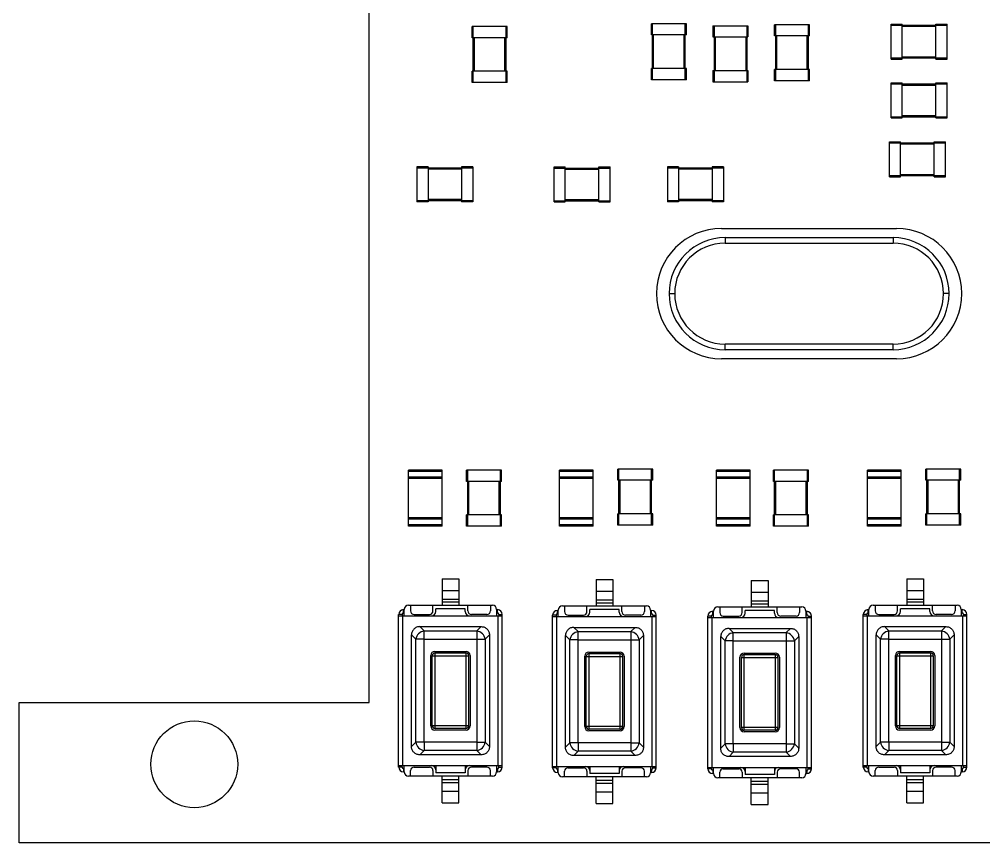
# Paper-space layout '_Front' of a CAD drawing. Header units: millimetres. Extents: x 113.8 to 173.8, y -128.2 to -58.2.
# Drawn here: x 113.76 to 148.21, y -128.2 to -98.81 of the extents above; entities that cross this region are included whole.
import ezdxf

# ---------------------------------------------------------------- set-up
doc = ezdxf.new("R2010")
doc.units = ezdxf.units.MM

psp = doc.layouts.new('_Front')

# ---------------------------------------------------------------- linework, layer by layer
at = {"color": 7, "linetype": 'Continuous', "lineweight": 25}
for p, q in [((126.263, -123.2), (126.263, -63.2)), ((131.188, -99.062), (129.938, -99.062)), ((129.938, -99.463), (129.938, -99.062)), ((129.977, -101.062), (129.977, -99.062)), ((131.148, -101.062), (131.148, -99.062)), ((131.188, -99.463), (131.188, -99.062)), ((136.338, -99.362), (136.338, -98.963)), ((137.588, -98.963), (136.338, -98.963)), ((136.377, -100.963), (136.377, -98.963)), ((137.548, -100.963), (137.548, -98.963)), ((137.588, -99.362), (137.588, -98.963)), ((138.537, -99.037), (138.537, -99.438)), ((138.537, -99.037), (139.787, -99.037)), ((138.577, -99.037), (138.577, -101.037)), ((139.748, -99.037), (139.748, -101.037)), ((139.787, -99.037), (139.787, -99.438)), ((140.738, -99.4), (140.738, -99)), ((141.988, -99), (140.738, -99)), ((140.778, -101), (140.778, -99)), ((141.947, -101), (141.947, -99)), ((141.988, -99.4), (141.988, -99)), ((144.9, -98.975), (145.3, -98.975)), ((144.9, -100.225), (144.9, -98.975)), ((144.9, -99.015), (146.9, -99.015)), ((145.3, -100.225), (145.3, -98.975)), ((145.3, -99.055), (146.5, -99.055)), ((146.5, -98.975), (146.9, -98.975)), ((146.5, -100.225), (146.5, -98.975)), ((146.9, -100.225), (146.9, -98.975)), ((131.188, -99.463), (129.938, -99.463)), ((130.018, -100.662), (130.018, -99.463)), ((131.107, -100.662), (131.107, -99.463)), ((137.588, -99.362), (136.338, -99.362)), ((136.417, -100.562), (136.417, -99.362)), ((137.507, -100.562), (137.507, -99.362)), ((138.537, -99.438), (139.787, -99.438)), ((138.618, -99.438), (138.618, -100.638)), ((139.708, -99.438), (139.708, -100.638)), ((141.988, -99.4), (140.738, -99.4)), ((140.817, -100.6), (140.817, -99.4)), ((141.907, -100.6), (141.907, -99.4)), ((144.9, -100.185), (146.9, -100.185)), ((144.9, -100.225), (145.3, -100.225)), ((145.3, -100.145), (146.5, -100.145)), ((146.5, -100.225), (146.9, -100.225)), ((136.338, -100.963), (136.338, -100.562)), ((137.588, -100.562), (136.338, -100.562)), ((137.588, -100.963), (137.588, -100.562)), ((129.938, -101.062), (129.938, -100.662)), ((131.188, -100.662), (129.938, -100.662)), ((131.188, -101.062), (131.188, -100.662)), ((138.537, -100.638), (139.787, -100.638)), ((138.537, -100.638), (138.537, -101.037)), ((139.787, -100.638), (139.787, -101.037)), ((141.988, -100.6), (140.738, -100.6)), ((140.738, -101), (140.738, -100.6)), ((141.988, -101), (141.988, -100.6)), ((131.188, -101.062), (129.938, -101.062)), ((137.588, -100.963), (136.338, -100.963)), ((138.537, -101.037), (139.787, -101.037)), ((141.988, -101), (140.738, -101)), ((144.9, -102.325), (144.9, -101.075)), ((144.9, -101.075), (145.3, -101.075)), ((144.9, -101.115), (146.9, -101.115)), ((145.3, -102.325), (145.3, -101.075)), ((145.3, -101.155), (146.5, -101.155)), ((146.5, -101.075), (146.9, -101.075)), ((146.5, -102.325), (146.5, -101.075)), ((146.9, -102.325), (146.9, -101.075)), ((144.9, -102.285), (146.9, -102.285)), ((145.3, -102.245), (146.5, -102.245)), ((144.9, -102.325), (145.3, -102.325)), ((146.5, -102.325), (146.9, -102.325)), ((144.838, -103.175), (145.238, -103.175)), ((144.838, -104.425), (144.838, -103.175)), ((144.838, -103.215), (146.838, -103.215)), ((145.238, -104.425), (145.238, -103.175)), ((145.238, -103.255), (146.438, -103.255)), ((146.438, -104.425), (146.438, -103.175)), ((146.438, -103.175), (146.838, -103.175)), ((146.838, -104.425), (146.838, -103.175)), ((127.963, -104.075), (127.963, -105.325)), ((128.363, -104.075), (127.963, -104.075)), ((129.963, -104.115), (127.963, -104.115)), ((128.363, -104.075), (128.363, -105.325)), ((129.562, -104.155), (128.363, -104.155)), ((129.562, -104.075), (129.562, -105.325)), ((129.963, -104.075), (129.562, -104.075)), ((129.963, -104.075), (129.963, -105.325)), ((132.863, -104.075), (133.262, -104.075)), ((132.863, -105.325), (132.863, -104.075)), ((132.863, -104.115), (134.863, -104.115)), ((133.262, -105.325), (133.262, -104.075)), ((133.262, -104.155), (134.463, -104.155)), ((134.463, -104.075), (134.863, -104.075)), ((134.463, -105.325), (134.463, -104.075)), ((134.863, -105.325), (134.863, -104.075)), ((136.912, -104.075), (136.912, -105.325)), ((137.312, -104.075), (136.912, -104.075)), ((138.912, -104.115), (136.912, -104.115)), ((137.312, -104.075), (137.312, -105.325)), ((138.512, -104.155), (137.312, -104.155)), ((138.512, -104.075), (138.512, -105.325)), ((138.912, -104.075), (138.512, -104.075)), ((138.912, -104.075), (138.912, -105.325)), ((145.238, -104.345), (146.438, -104.345)), ((144.838, -104.385), (146.838, -104.385)), ((144.838, -104.425), (145.238, -104.425)), ((146.438, -104.425), (146.838, -104.425)), ((129.963, -105.285), (127.963, -105.285)), ((128.363, -105.325), (127.963, -105.325)), ((129.562, -105.245), (128.363, -105.245)), ((129.963, -105.325), (129.562, -105.325)), ((132.863, -105.285), (134.863, -105.285)), ((132.863, -105.325), (133.262, -105.325)), ((133.262, -105.245), (134.463, -105.245)), ((134.463, -105.325), (134.863, -105.325)), ((138.912, -105.285), (136.912, -105.285)), ((137.312, -105.325), (136.912, -105.325)), ((138.512, -105.245), (137.312, -105.245)), ((138.912, -105.325), (138.512, -105.325)), ((138.847, -106.275), (145.097, -106.275)), ((138.972, -106.6), (144.972, -106.6)), ((138.972, -106.6), (138.972, -106.8)), ((144.972, -106.6), (144.972, -106.8)), ((138.972, -106.8), (144.972, -106.8)), ((136.972, -108.6), (137.173, -108.6)), ((146.972, -108.6), (146.773, -108.6)), ((138.972, -110.6), (138.972, -110.4)), ((144.972, -110.4), (138.972, -110.4)), ((144.972, -110.6), (144.972, -110.4)), ((144.972, -110.6), (138.972, -110.6)), ((145.097, -110.925), (138.847, -110.925)), ((128.863, -114.9), (127.662, -114.9)), ((127.662, -116.9), (127.662, -114.9)), ((128.863, -114.945), (127.662, -114.945)), ((128.863, -116.9), (128.863, -114.9)), ((129.738, -115.3), (129.738, -114.9)), ((130.988, -114.9), (129.738, -114.9)), ((129.778, -116.9), (129.778, -114.9)), ((130.947, -116.9), (130.947, -114.9)), ((130.988, -115.3), (130.988, -114.9)), ((133.062, -116.9), (133.062, -114.9)), ((134.262, -114.9), (133.062, -114.9)), ((134.262, -114.945), (133.062, -114.945)), ((134.262, -116.9), (134.262, -114.9)), ((136.387, -114.862), (135.137, -114.862)), ((135.137, -115.263), (135.137, -114.862)), ((135.178, -116.862), (135.178, -114.862)), ((136.347, -116.862), (136.347, -114.862)), ((136.387, -115.263), (136.387, -114.862)), ((139.863, -114.9), (138.662, -114.9)), ((138.662, -116.9), (138.662, -114.9)), ((139.863, -114.945), (138.662, -114.945)), ((139.863, -116.9), (139.863, -114.9)), ((141.95, -114.9), (140.7, -114.9)), ((140.7, -115.3), (140.7, -114.9)), ((140.74, -116.9), (140.74, -114.9)), ((141.91, -116.9), (141.91, -114.9)), ((141.95, -115.3), (141.95, -114.9)), ((145.262, -114.9), (144.062, -114.9)), ((144.062, -116.9), (144.062, -114.9)), ((145.262, -114.945), (144.062, -114.945)), ((145.262, -116.9), (145.262, -114.9)), ((146.137, -115.263), (146.137, -114.862)), ((147.387, -114.862), (146.137, -114.862)), ((146.178, -116.862), (146.178, -114.862)), ((147.347, -116.862), (147.347, -114.862)), ((147.387, -115.263), (147.387, -114.862)), ((128.863, -115.155), (127.662, -115.155)), ((128.863, -115.2), (127.662, -115.2)), ((130.988, -115.3), (129.738, -115.3)), ((129.817, -116.5), (129.817, -115.3)), ((130.907, -116.5), (130.907, -115.3)), ((134.262, -115.155), (133.062, -115.155)), ((134.262, -115.2), (133.062, -115.2)), ((136.387, -115.263), (135.137, -115.263)), ((135.218, -116.463), (135.218, -115.263)), ((136.308, -116.463), (136.308, -115.263)), ((139.863, -115.155), (138.662, -115.155)), ((139.863, -115.2), (138.662, -115.2)), ((141.95, -115.3), (140.7, -115.3)), ((140.78, -116.5), (140.78, -115.3)), ((141.87, -116.5), (141.87, -115.3)), ((145.262, -115.155), (144.062, -115.155)), ((145.262, -115.2), (144.062, -115.2)), ((147.387, -115.263), (146.137, -115.263)), ((146.218, -116.463), (146.218, -115.263)), ((147.308, -116.463), (147.308, -115.263)), ((128.863, -116.6), (127.662, -116.6)), ((128.863, -116.645), (127.662, -116.645)), ((130.988, -116.5), (129.738, -116.5)), ((129.738, -116.9), (129.738, -116.5)), ((130.988, -116.9), (130.988, -116.5)), ((134.262, -116.6), (133.062, -116.6)), ((134.262, -116.645), (133.062, -116.645)), ((135.137, -116.862), (135.137, -116.463)), ((136.387, -116.463), (135.137, -116.463)), ((136.387, -116.862), (136.387, -116.463)), ((139.863, -116.6), (138.662, -116.6)), ((139.863, -116.645), (138.662, -116.645)), ((140.7, -116.9), (140.7, -116.5)), ((141.95, -116.5), (140.7, -116.5)), ((141.95, -116.9), (141.95, -116.5)), ((145.262, -116.6), (144.062, -116.6)), ((145.262, -116.645), (144.062, -116.645)), ((147.387, -116.463), (146.137, -116.463)), ((146.137, -116.862), (146.137, -116.463)), ((147.387, -116.862), (147.387, -116.463)), ((128.863, -116.855), (127.662, -116.855)), ((128.863, -116.9), (127.662, -116.9)), ((130.988, -116.9), (129.738, -116.9)), ((134.262, -116.855), (133.062, -116.855)), ((134.262, -116.9), (133.062, -116.9)), ((136.387, -116.862), (135.137, -116.862)), ((139.863, -116.855), (138.662, -116.855)), ((139.863, -116.9), (138.662, -116.9)), ((141.95, -116.9), (140.7, -116.9)), ((145.262, -116.855), (144.062, -116.855)), ((145.262, -116.9), (144.062, -116.9)), ((147.387, -116.862), (146.137, -116.862)), ((128.863, -118.775), (128.863, -119.725)), ((128.863, -118.775), (129.463, -118.775)), ((129.463, -118.775), (129.463, -119.725)), ((134.363, -118.8), (134.363, -119.75)), ((134.363, -118.8), (134.963, -118.8)), ((134.963, -118.8), (134.963, -119.75)), ((139.907, -118.835), (139.907, -119.785)), ((139.907, -118.835), (140.507, -118.835)), ((140.507, -118.835), (140.507, -119.785)), ((145.458, -118.775), (145.458, -119.725)), ((145.458, -118.775), (146.058, -118.775)), ((146.058, -118.775), (146.058, -119.725)), ((128.863, -119.195), (129.463, -119.195)), ((128.863, -119.501), (129.463, -119.501)), ((134.363, -119.22), (134.963, -119.22)), ((139.907, -119.255), (140.507, -119.255)), ((145.458, -119.195), (146.058, -119.195)), ((145.458, -119.501), (146.058, -119.501)), ((127.662, -119.725), (130.662, -119.725)), ((127.737, -119.725), (127.737, -119.925)), ((128.537, -119.925), (128.537, -119.725)), ((128.637, -119.95), (128.637, -119.85)), ((129.688, -119.85), (128.637, -119.85)), ((128.863, -119.607), (129.463, -119.607)), ((129.688, -119.95), (129.688, -119.85)), ((129.787, -119.925), (129.787, -119.725)), ((130.588, -119.725), (130.588, -119.925)), ((133.162, -119.75), (136.162, -119.75)), ((133.238, -119.75), (133.238, -119.95)), ((134.037, -119.95), (134.037, -119.75)), ((134.363, -119.526), (134.963, -119.526)), ((134.363, -119.632), (134.963, -119.632)), ((135.287, -119.95), (135.287, -119.75)), ((136.088, -119.75), (136.088, -119.95)), ((138.708, -119.785), (141.708, -119.785)), ((138.782, -119.785), (138.782, -119.985)), ((139.583, -119.985), (139.583, -119.785)), ((139.907, -119.561), (140.507, -119.561)), ((139.907, -119.667), (140.507, -119.667)), ((140.833, -119.985), (140.833, -119.785)), ((141.632, -119.785), (141.632, -119.985)), ((144.257, -119.725), (147.257, -119.725)), ((144.333, -119.725), (144.333, -119.925)), ((145.132, -119.925), (145.132, -119.725)), ((145.232, -119.95), (145.232, -119.85)), ((146.282, -119.85), (145.232, -119.85)), ((145.458, -119.607), (146.058, -119.607)), ((146.282, -119.95), (146.282, -119.85)), ((146.382, -119.925), (146.382, -119.725)), ((147.183, -119.725), (147.183, -119.925)), ((127.312, -125.5), (127.312, -120.05)), ((127.433, -120.05), (127.312, -120.05)), ((127.312, -120.1), (131.012, -120.1)), ((127.433, -120.05), (127.433, -120.1)), ((127.463, -125.45), (127.463, -120.1)), ((127.483, -120), (127.483, -119.88)), ((127.513, -119.88), (127.483, -119.88)), ((127.513, -120), (127.483, -120)), ((127.513, -120.1), (127.513, -119.875)), ((127.862, -120.05), (128.412, -120.05)), ((130.463, -120.05), (129.912, -120.05)), ((130.812, -119.875), (130.812, -120.1)), ((130.812, -119.88), (130.843, -119.88)), ((130.812, -120), (130.843, -120)), ((130.843, -120), (130.843, -119.88)), ((130.863, -125.45), (130.863, -120.1)), ((130.893, -120.05), (130.893, -120.1)), ((130.893, -120.05), (131.012, -120.05)), ((131.012, -125.5), (131.012, -120.05)), ((132.812, -125.525), (132.812, -120.075)), ((132.933, -120.075), (132.812, -120.075)), ((132.812, -120.125), (136.512, -120.125)), ((132.933, -120.075), (132.933, -120.125)), ((132.963, -125.475), (132.963, -120.125)), ((132.982, -120.025), (132.982, -119.905)), ((133.012, -119.905), (132.982, -119.905)), ((133.012, -120.025), (132.982, -120.025)), ((133.012, -120.125), (133.012, -119.9)), ((133.363, -120.075), (133.912, -120.075)), ((134.137, -119.975), (134.137, -119.875)), ((135.188, -119.875), (134.137, -119.875)), ((135.188, -119.975), (135.188, -119.875)), ((135.963, -120.075), (135.412, -120.075)), ((136.312, -119.9), (136.312, -120.125)), ((136.312, -119.905), (136.343, -119.905)), ((136.312, -120.025), (136.343, -120.025)), ((136.343, -120.025), (136.343, -119.905)), ((136.363, -125.475), (136.363, -120.125)), ((136.393, -120.075), (136.393, -120.125)), ((136.393, -120.075), (136.512, -120.075)), ((136.512, -125.525), (136.512, -120.075)), ((138.357, -125.56), (138.357, -120.11)), ((138.477, -120.11), (138.357, -120.11)), ((138.357, -120.16), (142.058, -120.16)), ((138.477, -120.11), (138.477, -120.16)), ((138.507, -125.51), (138.507, -120.16)), ((138.528, -120.06), (138.528, -119.94)), ((138.558, -119.94), (138.528, -119.94)), ((138.558, -120.06), (138.528, -120.06)), ((138.558, -120.16), (138.558, -119.935)), ((138.907, -120.11), (139.458, -120.11)), ((139.683, -120.01), (139.683, -119.91)), ((140.732, -119.91), (139.683, -119.91)), ((140.732, -120.01), (140.732, -119.91)), ((141.507, -120.11), (140.958, -120.11)), ((141.857, -119.935), (141.857, -120.16)), ((141.857, -119.94), (141.887, -119.94)), ((141.857, -120.06), (141.887, -120.06)), ((141.887, -120.06), (141.887, -119.94)), ((141.907, -125.51), (141.907, -120.16)), ((141.938, -120.11), (142.058, -120.11)), ((141.938, -120.11), (141.938, -120.16)), ((142.058, -125.56), (142.058, -120.11)), ((143.907, -125.5), (143.907, -120.05)), ((144.028, -120.05), (143.907, -120.05)), ((143.907, -120.1), (147.607, -120.1)), ((144.028, -120.05), (144.028, -120.1)), ((144.058, -125.45), (144.058, -120.1)), ((144.077, -120), (144.077, -119.88)), ((144.107, -119.88), (144.077, -119.88)), ((144.107, -120), (144.077, -120)), ((144.107, -120.1), (144.107, -119.875)), ((144.458, -120.05), (145.007, -120.05)), ((147.058, -120.05), (146.507, -120.05)), ((147.407, -119.875), (147.407, -120.1)), ((147.407, -119.88), (147.438, -119.88)), ((147.407, -120), (147.438, -120)), ((147.438, -120), (147.438, -119.88)), ((147.458, -125.45), (147.458, -120.1)), ((147.488, -120.05), (147.488, -120.1)), ((147.488, -120.05), (147.607, -120.05)), ((147.607, -125.5), (147.607, -120.05)), ((128.067, -120.488), (128.22, -120.641)), ((128.067, -120.488), (130.258, -120.488)), ((130.258, -120.488), (130.105, -120.641)), ((133.567, -120.513), (133.72, -120.666)), ((133.567, -120.513), (135.758, -120.513)), ((135.758, -120.513), (135.605, -120.666)), ((139.112, -120.548), (139.265, -120.701)), ((139.112, -120.548), (141.303, -120.548)), ((141.303, -120.548), (141.15, -120.701)), ((144.662, -120.488), (144.815, -120.641)), ((144.662, -120.488), (146.853, -120.488)), ((146.853, -120.488), (146.7, -120.641)), ((127.77, -120.784), (127.923, -120.938)), ((127.77, -124.766), (127.77, -120.784)), ((128.22, -120.641), (130.105, -120.641)), ((128.22, -120.938), (128.22, -120.641)), ((130.105, -120.641), (130.105, -124.909)), ((130.555, -120.784), (130.402, -120.938)), ((130.555, -120.784), (130.555, -124.766)), ((133.27, -120.809), (133.423, -120.963)), ((133.27, -124.791), (133.27, -120.809)), ((133.72, -120.963), (133.72, -120.666)), ((133.72, -120.666), (135.605, -120.666)), ((135.605, -120.666), (135.605, -124.934)), ((136.055, -120.809), (135.902, -120.963)), ((136.055, -120.809), (136.055, -124.791)), ((138.815, -120.844), (138.968, -120.998)), ((138.815, -124.826), (138.815, -120.844)), ((139.265, -120.701), (141.15, -120.701)), ((139.265, -120.998), (139.265, -120.701)), ((141.15, -120.701), (141.15, -124.969)), ((141.6, -120.844), (141.447, -120.998)), ((141.6, -120.844), (141.6, -124.826)), ((144.365, -120.784), (144.518, -120.938)), ((144.365, -124.766), (144.365, -120.784)), ((144.815, -120.641), (146.7, -120.641)), ((144.815, -120.938), (144.815, -120.641)), ((146.7, -120.641), (146.7, -124.909)), ((147.15, -120.784), (146.997, -120.938)), ((147.15, -120.784), (147.15, -124.766)), ((128.22, -120.938), (127.923, -120.938)), ((127.923, -124.612), (127.923, -120.938)), ((130.105, -120.938), (130.402, -120.938)), ((130.402, -120.938), (130.402, -124.612)), ((133.72, -120.963), (133.423, -120.963)), ((133.423, -124.637), (133.423, -120.963)), ((135.605, -120.963), (135.902, -120.963)), ((135.902, -120.963), (135.902, -124.637)), ((139.265, -120.998), (138.968, -120.998)), ((138.968, -124.672), (138.968, -120.998)), ((141.15, -120.998), (141.447, -120.998)), ((141.447, -120.998), (141.447, -124.672)), ((144.815, -120.938), (144.518, -120.938)), ((144.518, -124.612), (144.518, -120.938)), ((146.7, -120.938), (146.997, -120.938)), ((146.997, -120.938), (146.997, -124.612)), ((128.458, -124.03), (128.458, -121.52)), ((128.512, -124.025), (128.512, -121.525)), ((128.512, -121.525), (129.812, -121.525)), ((128.607, -121.37), (129.718, -121.37)), ((128.613, -124.125), (128.613, -121.425)), ((128.613, -121.425), (129.713, -121.425)), ((129.713, -121.425), (129.713, -124.125)), ((129.812, -121.525), (129.812, -124.025)), ((129.868, -121.52), (129.868, -124.03)), ((133.958, -124.055), (133.958, -121.545)), ((134.012, -121.55), (135.312, -121.55)), ((134.012, -124.05), (134.012, -121.55)), ((134.107, -121.395), (135.218, -121.395)), ((134.113, -124.15), (134.113, -121.45)), ((134.113, -121.45), (135.213, -121.45)), ((135.213, -121.45), (135.213, -124.15)), ((135.312, -121.55), (135.312, -124.05)), ((135.368, -121.545), (135.368, -124.055)), ((139.502, -124.09), (139.502, -121.58)), ((139.558, -124.085), (139.558, -121.585)), ((139.558, -121.585), (140.857, -121.585)), ((139.653, -121.43), (140.762, -121.43)), ((139.657, -124.185), (139.657, -121.485)), ((139.657, -121.485), (140.757, -121.485)), ((140.757, -121.485), (140.757, -124.185)), ((140.857, -121.585), (140.857, -124.085)), ((140.912, -121.58), (140.912, -124.09)), ((145.053, -124.03), (145.053, -121.52)), ((145.107, -124.025), (145.107, -121.525)), ((145.107, -121.525), (146.407, -121.525)), ((145.202, -121.37), (146.312, -121.37)), ((145.208, -124.125), (145.208, -121.425)), ((145.208, -121.425), (146.308, -121.425)), ((146.308, -121.425), (146.308, -124.125)), ((146.407, -121.525), (146.407, -124.025)), ((146.463, -121.52), (146.463, -124.03)), ((113.763, -123.2), (126.263, -123.2)), ((113.763, -128.2), (113.763, -123.2)), ((129.812, -124.025), (128.512, -124.025)), ((129.718, -124.18), (128.607, -124.18)), ((129.713, -124.125), (128.613, -124.125)), ((135.312, -124.05), (134.012, -124.05)), ((135.218, -124.205), (134.107, -124.205)), ((135.213, -124.15), (134.113, -124.15)), ((140.857, -124.085), (139.558, -124.085)), ((140.762, -124.24), (139.653, -124.24)), ((140.757, -124.185), (139.657, -124.185)), ((146.407, -124.025), (145.107, -124.025)), ((146.312, -124.18), (145.202, -124.18)), ((146.308, -124.125), (145.208, -124.125)), ((127.77, -124.766), (127.923, -124.612)), ((128.22, -124.612), (127.923, -124.612)), ((130.105, -124.612), (130.402, -124.612)), ((130.555, -124.766), (130.402, -124.612)), ((133.27, -124.791), (133.423, -124.637)), ((133.72, -124.637), (133.423, -124.637)), ((135.605, -124.637), (135.902, -124.637)), ((136.055, -124.791), (135.902, -124.637)), ((138.815, -124.826), (138.968, -124.672)), ((139.265, -124.672), (138.968, -124.672)), ((141.15, -124.672), (141.447, -124.672)), ((141.6, -124.826), (141.447, -124.672)), ((144.365, -124.766), (144.518, -124.612)), ((144.815, -124.612), (144.518, -124.612)), ((146.7, -124.612), (146.997, -124.612)), ((147.15, -124.766), (146.997, -124.612)), ((128.067, -125.062), (128.22, -124.909)), ((130.105, -124.909), (128.22, -124.909)), ((130.258, -125.062), (130.105, -124.909)), ((133.567, -125.088), (133.72, -124.934)), ((135.605, -124.934), (133.72, -124.934)), ((135.758, -125.088), (135.605, -124.934)), ((139.112, -125.123), (139.265, -124.969)), ((141.15, -124.969), (139.265, -124.969)), ((141.303, -125.123), (141.15, -124.969)), ((144.662, -125.062), (144.815, -124.909)), ((146.7, -124.909), (144.815, -124.909)), ((146.853, -125.062), (146.7, -124.909)), ((130.258, -125.062), (128.067, -125.062)), ((135.758, -125.088), (133.567, -125.088)), ((141.303, -125.123), (139.112, -125.123)), ((146.853, -125.062), (144.662, -125.062)), ((127.312, -125.45), (131.012, -125.45)), ((127.433, -125.5), (127.312, -125.5)), ((127.433, -125.5), (127.433, -125.45)), ((127.483, -125.55), (127.483, -125.67)), ((127.513, -125.55), (127.483, -125.55)), ((127.513, -125.67), (127.483, -125.67)), ((127.513, -125.675), (127.513, -125.45)), ((127.737, -125.825), (127.737, -125.625)), ((127.862, -125.5), (128.412, -125.5)), ((128.537, -125.625), (128.537, -125.825)), ((128.637, -125.45), (128.637, -125.7)), ((129.688, -125.7), (128.637, -125.7)), ((129.688, -125.45), (129.688, -125.7)), ((129.787, -125.625), (129.787, -125.825)), ((130.463, -125.5), (129.912, -125.5)), ((130.588, -125.825), (130.588, -125.625)), ((130.812, -125.45), (130.812, -125.675)), ((130.812, -125.55), (130.843, -125.55)), ((130.812, -125.67), (130.843, -125.67)), ((130.843, -125.55), (130.843, -125.67)), ((130.893, -125.5), (130.893, -125.45)), ((130.893, -125.5), (131.012, -125.5)), ((132.812, -125.475), (136.512, -125.475)), ((132.933, -125.525), (132.812, -125.525)), ((132.933, -125.525), (132.933, -125.475)), ((132.982, -125.575), (132.982, -125.695)), ((133.012, -125.575), (132.982, -125.575)), ((133.012, -125.695), (132.982, -125.695)), ((133.012, -125.7), (133.012, -125.475)), ((133.238, -125.85), (133.238, -125.65)), ((133.363, -125.525), (133.912, -125.525)), ((134.037, -125.65), (134.037, -125.85)), ((134.137, -125.475), (134.137, -125.725)), ((135.188, -125.475), (135.188, -125.725)), ((135.287, -125.65), (135.287, -125.85)), ((135.963, -125.525), (135.412, -125.525)), ((136.088, -125.85), (136.088, -125.65)), ((136.312, -125.475), (136.312, -125.7)), ((136.312, -125.575), (136.343, -125.575)), ((136.312, -125.695), (136.343, -125.695)), ((136.343, -125.575), (136.343, -125.695)), ((136.393, -125.525), (136.393, -125.475)), ((136.393, -125.525), (136.512, -125.525)), ((138.357, -125.51), (142.058, -125.51)), ((138.477, -125.56), (138.357, -125.56)), ((138.477, -125.56), (138.477, -125.51)), ((138.528, -125.61), (138.528, -125.73)), ((138.558, -125.61), (138.528, -125.61)), ((138.558, -125.735), (138.558, -125.51)), ((138.782, -125.885), (138.782, -125.685)), ((138.907, -125.56), (139.458, -125.56)), ((139.583, -125.685), (139.583, -125.885)), ((139.683, -125.51), (139.683, -125.76)), ((140.732, -125.51), (140.732, -125.76)), ((140.833, -125.685), (140.833, -125.885)), ((141.507, -125.56), (140.958, -125.56)), ((141.632, -125.885), (141.632, -125.685)), ((141.857, -125.51), (141.857, -125.735)), ((141.857, -125.61), (141.887, -125.61)), ((141.887, -125.61), (141.887, -125.73)), ((141.938, -125.56), (141.938, -125.51)), ((141.938, -125.56), (142.058, -125.56)), ((143.907, -125.45), (147.607, -125.45)), ((144.028, -125.5), (143.907, -125.5)), ((144.028, -125.5), (144.028, -125.45)), ((144.107, -125.55), (144.077, -125.55)), ((144.077, -125.55), (144.077, -125.67)), ((144.107, -125.67), (144.077, -125.67)), ((144.107, -125.675), (144.107, -125.45)), ((144.333, -125.825), (144.333, -125.625)), ((144.458, -125.5), (145.007, -125.5)), ((145.132, -125.625), (145.132, -125.825)), ((145.232, -125.45), (145.232, -125.7)), ((146.282, -125.7), (145.232, -125.7)), ((146.282, -125.45), (146.282, -125.7)), ((146.382, -125.625), (146.382, -125.825)), ((147.058, -125.5), (146.507, -125.5)), ((147.183, -125.825), (147.183, -125.625)), ((147.407, -125.45), (147.407, -125.675)), ((147.407, -125.55), (147.438, -125.55)), ((147.407, -125.67), (147.438, -125.67)), ((147.438, -125.55), (147.438, -125.67)), ((147.488, -125.5), (147.488, -125.45)), ((147.488, -125.5), (147.607, -125.5)), ((130.662, -125.825), (127.662, -125.825)), ((128.863, -126.775), (128.863, -125.825)), ((128.863, -125.943), (129.463, -125.943)), ((128.863, -126.049), (129.463, -126.049)), ((129.463, -126.775), (129.463, -125.825)), ((136.162, -125.85), (133.162, -125.85)), ((135.188, -125.725), (134.137, -125.725)), ((134.363, -126.8), (134.363, -125.85)), ((134.363, -125.968), (134.963, -125.968)), ((134.963, -126.8), (134.963, -125.85)), ((138.558, -125.73), (138.528, -125.73)), ((141.708, -125.885), (138.708, -125.885)), ((140.732, -125.76), (139.683, -125.76)), ((139.907, -126.835), (139.907, -125.885)), ((139.907, -126.003), (140.507, -126.003)), ((140.507, -126.835), (140.507, -125.885)), ((141.857, -125.73), (141.887, -125.73)), ((147.257, -125.825), (144.257, -125.825)), ((145.458, -126.775), (145.458, -125.825)), ((145.458, -125.943), (146.058, -125.943)), ((145.458, -126.049), (146.058, -126.049)), ((146.058, -126.775), (146.058, -125.825)), ((128.863, -126.355), (129.463, -126.355)), ((134.363, -126.074), (134.963, -126.074)), ((134.363, -126.38), (134.963, -126.38)), ((139.907, -126.109), (140.507, -126.109)), ((145.458, -126.355), (146.058, -126.355)), ((139.907, -126.415), (140.507, -126.415)), ((128.863, -126.775), (129.463, -126.775)), ((134.363, -126.8), (134.963, -126.8)), ((139.907, -126.835), (140.507, -126.835)), ((145.458, -126.775), (146.058, -126.775)), ((173.762, -128.2), (113.763, -128.2))]:
    psp.add_line(p, q, dxfattribs=at)
at = {"color": 7, "linetype": 'Continuous', "lineweight": 25, "flags": 128}
for points in [[(128.22, -120.938), (129.276, -120.938), (130.105, -120.938)], [(128.22, -124.612), (128.22, -122.555), (128.22, -120.938)], [(133.72, -120.963), (134.776, -120.963), (135.605, -120.963)], [(133.72, -124.637), (133.72, -122.58), (133.72, -120.963)], [(139.265, -120.998), (140.321, -120.998), (141.15, -120.998)], [(139.265, -124.672), (139.265, -122.615), (139.265, -120.998)], [(144.815, -120.938), (145.871, -120.938), (146.7, -120.938)], [(144.815, -124.612), (144.815, -122.555), (144.815, -120.938)], [(128.22, -124.612), (128.22, -124.66), (128.22, -124.706), (128.22, -124.75), (128.22, -124.791), (128.22, -124.829), (128.22, -124.861), (128.22, -124.888), (128.22, -124.909)], [(130.105, -124.612), (129.049, -124.612), (128.22, -124.612)], [(133.72, -124.637), (133.72, -124.685), (133.72, -124.731), (133.72, -124.775), (133.72, -124.816), (133.72, -124.854), (133.72, -124.886), (133.72, -124.913), (133.72, -124.934)], [(135.605, -124.637), (134.549, -124.637), (133.72, -124.637)], [(139.265, -124.672), (139.265, -124.72), (139.265, -124.766), (139.265, -124.81), (139.265, -124.851), (139.265, -124.889), (139.265, -124.921), (139.265, -124.948), (139.265, -124.969)], [(141.15, -124.672), (140.094, -124.672), (139.265, -124.672)], [(144.815, -124.612), (144.815, -124.66), (144.815, -124.706), (144.815, -124.75), (144.815, -124.791), (144.815, -124.829), (144.815, -124.861), (144.815, -124.888), (144.815, -124.909)], [(146.7, -124.612), (145.644, -124.612), (144.815, -124.612)]]:
    psp.add_lwpolyline(points, dxfattribs=at)
at = {"color": 7, "linetype": 'Continuous', "lineweight": 25}
psp.add_circle((120.013, -125.4), 1.55, dxfattribs=at)
for centre, radius, start, end in [((138.847, -108.6), 2.325, 90, 270), ((145.097, -108.6), 2.325, 270, 90), ((138.972, -108.6), 2, 90, 270), ((144.972, -108.6), 2, 270, 90), ((138.972, -108.6), 1.8, 90, 270), ((144.972, -108.6), 1.8, 270, 90), ((127.662, -119.875), 0.15, 90, 180), ((130.662, -119.875), 0.15, 0, 90), ((133.162, -119.9), 0.15, 90, 180), ((136.162, -119.9), 0.15, 0, 90), ((138.708, -119.935), 0.15, 90, 180), ((141.708, -119.935), 0.15, 0, 90), ((144.257, -119.875), 0.15, 90, 180), ((147.257, -119.875), 0.15, 0, 90), ((127.483, -120.05), 0.17, 90, 180), ((127.483, -120.05), 0.05, 90, 180), ((127.862, -119.925), 0.125, 180, 270), ((128.412, -119.925), 0.125, 270, 0), ((128.488, -119.95), 0.15, 270, 360), ((129.838, -119.95), 0.15, 180, 270), ((129.912, -119.925), 0.125, 180, 270), ((130.463, -119.925), 0.125, 270, 0), ((130.843, -120.05), 0.17, 0, 90), ((130.843, -120.05), 0.05, 0, 90), ((132.982, -120.075), 0.17, 90, 180), ((132.982, -120.075), 0.05, 90, 180), ((133.363, -119.95), 0.125, 180, 270), ((133.912, -119.95), 0.125, 270, 360), ((133.988, -119.975), 0.15, 270, 360), ((135.338, -119.975), 0.15, 180, 270), ((135.412, -119.95), 0.125, 180, 270), ((135.963, -119.95), 0.125, 270, 360), ((136.343, -120.075), 0.17, 0, 90), ((136.343, -120.075), 0.05, 0, 90), ((138.528, -120.11), 0.17, 90, 180), ((138.528, -120.11), 0.05, 90, 180), ((138.907, -119.985), 0.125, 180, 270), ((139.458, -119.985), 0.125, 270, 360), ((139.532, -120.01), 0.15, 270, 0), ((140.882, -120.01), 0.15, 180, 270), ((140.958, -119.985), 0.125, 180, 270), ((141.507, -119.985), 0.125, 270, 360), ((141.887, -120.11), 0.17, 0, 90), ((141.887, -120.11), 0.05, 0, 90), ((144.077, -120.05), 0.17, 90, 180), ((144.077, -120.05), 0.05, 90, 180), ((144.458, -119.925), 0.125, 180, 270), ((145.007, -119.925), 0.125, 270, 0), ((145.083, -119.95), 0.15, 270, 360), ((146.433, -119.95), 0.15, 180, 270), ((146.507, -119.925), 0.125, 180, 270), ((147.058, -119.925), 0.125, 270, 360), ((147.438, -120.05), 0.17, 0, 90), ((147.438, -120.05), 0.05, 0, 90), ((128.275, -120.993), 0.356, 98.8794, 171.1206), ((130.05, -120.993), 0.356, 8.8794, 81.1206), ((133.775, -121.018), 0.356, 98.8794, 171.1206), ((135.55, -121.018), 0.356, 8.8794, 81.1206), ((139.32, -121.053), 0.356, 98.8794, 171.1206), ((141.095, -121.053), 0.356, 8.8794, 81.1206), ((144.87, -120.993), 0.356, 98.8794, 171.1206), ((146.645, -120.993), 0.356, 8.8794, 81.1206), ((128.607, -121.52), 0.15, 90, 180), ((128.613, -121.525), 0.1, 90, 180), ((129.713, -121.525), 0.1, 0, 90), ((129.718, -121.52), 0.15, 0, 90), ((134.107, -121.545), 0.15, 90, 180), ((134.113, -121.55), 0.1, 90, 180), ((135.213, -121.55), 0.1, 0, 90), ((135.218, -121.545), 0.15, 0, 90), ((139.653, -121.58), 0.15, 90, 180), ((139.657, -121.585), 0.1, 90, 180), ((140.757, -121.585), 0.1, 0, 90), ((140.762, -121.58), 0.15, 360, 90), ((145.202, -121.52), 0.15, 90, 180), ((145.208, -121.525), 0.1, 90, 180), ((146.308, -121.525), 0.1, 0, 90), ((146.312, -121.52), 0.15, 0, 90), ((128.607, -124.03), 0.15, 180, 270), ((128.613, -124.025), 0.1, 180, 270), ((129.713, -124.025), 0.1, 270, 0), ((129.718, -124.03), 0.15, 270, 360), ((134.107, -124.055), 0.15, 180, 270), ((134.113, -124.05), 0.1, 180, 270), ((135.213, -124.05), 0.1, 270, 0), ((135.218, -124.055), 0.15, 270, 360), ((139.653, -124.09), 0.15, 180, 270), ((139.657, -124.085), 0.1, 180, 270), ((140.757, -124.085), 0.1, 270, 0), ((140.762, -124.09), 0.15, 270, 360), ((145.202, -124.03), 0.15, 180, 270), ((145.208, -124.025), 0.1, 180, 270), ((146.308, -124.025), 0.1, 270, 0), ((146.312, -124.03), 0.15, 270, 360), ((128.275, -124.557), 0.356, 188.8794, 261.1206), ((130.05, -124.557), 0.356, 278.8794, 351.1206), ((133.775, -124.582), 0.356, 188.8794, 261.1206), ((135.55, -124.582), 0.356, 278.8794, 351.1206), ((139.32, -124.617), 0.356, 188.8794, 261.1206), ((141.095, -124.617), 0.356, 278.8794, 351.1206), ((144.87, -124.557), 0.356, 188.8794, 261.1206), ((146.645, -124.557), 0.356, 278.8794, 351.1206), ((127.483, -125.5), 0.17, 180, 270), ((127.483, -125.5), 0.05, 180, 270), ((127.662, -125.675), 0.15, 180, 270), ((127.862, -125.625), 0.125, 90, 180), ((128.412, -125.625), 0.125, 0, 90), ((128.488, -125.6), 0.15, 0, 90), ((129.838, -125.6), 0.15, 90, 180), ((129.912, -125.625), 0.125, 90, 180), ((130.463, -125.625), 0.125, 0, 90), ((130.662, -125.675), 0.15, 270, 0), ((130.843, -125.5), 0.05, 270, 360), ((130.843, -125.5), 0.17, 270, 360), ((132.982, -125.525), 0.17, 180, 270), ((132.982, -125.525), 0.05, 180, 270), ((133.162, -125.7), 0.15, 180, 270), ((133.363, -125.65), 0.125, 90, 180), ((133.912, -125.65), 0.125, 0, 90), ((133.988, -125.625), 0.15, 0, 90), ((135.338, -125.625), 0.15, 90, 180), ((135.412, -125.65), 0.125, 90, 180), ((135.963, -125.65), 0.125, 360, 90), ((136.162, -125.7), 0.15, 270, 360), ((136.343, -125.525), 0.17, 270, 360), ((136.343, -125.525), 0.05, 270, 360), ((138.528, -125.56), 0.17, 180, 270), ((138.528, -125.56), 0.05, 180, 270), ((138.907, -125.685), 0.125, 90, 180), ((139.458, -125.685), 0.125, 0, 90), ((139.532, -125.66), 0.15, 0, 90), ((140.882, -125.66), 0.15, 90, 180), ((140.958, -125.685), 0.125, 90, 180), ((141.507, -125.685), 0.125, 0, 90), ((141.887, -125.56), 0.05, 270, 360), ((141.887, -125.56), 0.17, 270, 360), ((144.077, -125.5), 0.17, 180, 270), ((144.077, -125.5), 0.05, 180, 270), ((144.257, -125.675), 0.15, 180, 270), ((144.458, -125.625), 0.125, 90, 180), ((145.007, -125.625), 0.125, 0, 90), ((145.083, -125.6), 0.15, 0, 90), ((146.433, -125.6), 0.15, 90, 180), ((146.507, -125.625), 0.125, 90, 180), ((147.058, -125.625), 0.125, 0, 90), ((147.257, -125.675), 0.15, 270, 360), ((147.438, -125.5), 0.05, 270, 360), ((147.438, -125.5), 0.17, 270, 360), ((138.708, -125.735), 0.15, 180, 270), ((141.708, -125.735), 0.15, 270, 0)]:
    psp.add_arc(centre, radius, start, end, dxfattribs=at)
for points, knots in [([(128.067, -120.488), (128.048, -120.489), (128.01, -120.491), (127.954, -120.507), (127.901, -120.535), (127.855, -120.573), (127.817, -120.619), (127.79, -120.671), (127.773, -120.727), (127.771, -120.765), (127.77, -120.784)], [0, 0, 0, 0, 0.121434, 0.245665, 0.372189, 0.5, 0.627811, 0.754335, 0.878566, 1, 1, 1, 1]), ([(130.258, -120.488), (130.279, -120.488), (130.32, -120.49), (130.378, -120.508), (130.431, -120.536), (130.489, -120.586), (130.545, -120.669), (130.552, -120.745), (130.555, -120.784)], [0, 0, 0, 0, 0.134432, 0.26145, 0.386435, 0.515023, 0.752319, 1, 1, 1, 1]), ([(133.567, -120.513), (133.548, -120.514), (133.51, -120.516), (133.454, -120.532), (133.401, -120.56), (133.355, -120.598), (133.317, -120.644), (133.29, -120.696), (133.273, -120.752), (133.271, -120.79), (133.27, -120.809)], [0, 0, 0, 0, 0.1214342, 0.2456648, 0.3721885, 0.5, 0.6278115, 0.7543352, 0.8785658, 1, 1, 1, 1]), ([(135.758, -120.513), (135.779, -120.513), (135.82, -120.515), (135.878, -120.533), (135.931, -120.561), (135.989, -120.611), (136.045, -120.694), (136.052, -120.77), (136.055, -120.809)], [0, 0, 0, 0, 0.134432, 0.26145, 0.386435, 0.515023, 0.752319, 1, 1, 1, 1]), ([(139.112, -120.548), (139.093, -120.549), (139.055, -120.551), (138.999, -120.567), (138.946, -120.595), (138.9, -120.633), (138.862, -120.679), (138.835, -120.731), (138.818, -120.787), (138.816, -120.825), (138.815, -120.844)], [0, 0, 0, 0, 0.121434, 0.245665, 0.372189, 0.5, 0.627811, 0.754335, 0.878566, 1, 1, 1, 1]), ([(141.303, -120.548), (141.324, -120.548), (141.365, -120.55), (141.423, -120.568), (141.476, -120.596), (141.534, -120.646), (141.59, -120.729), (141.597, -120.805), (141.6, -120.844)], [0, 0, 0, 0, 0.134432, 0.26145, 0.386435, 0.515023, 0.752319, 1, 1, 1, 1]), ([(144.662, -120.488), (144.643, -120.489), (144.605, -120.491), (144.549, -120.507), (144.496, -120.535), (144.45, -120.573), (144.412, -120.619), (144.385, -120.671), (144.368, -120.727), (144.366, -120.765), (144.365, -120.784)], [0, 0, 0, 0, 0.121434, 0.245665, 0.372189, 0.5, 0.627811, 0.754335, 0.878566, 1, 1, 1, 1]), ([(146.853, -120.488), (146.874, -120.488), (146.915, -120.49), (146.973, -120.508), (147.026, -120.536), (147.084, -120.586), (147.14, -120.669), (147.147, -120.745), (147.15, -120.784)], [0, 0, 0, 0, 0.134432, 0.26145, 0.386435, 0.515023, 0.752319, 1, 1, 1, 1]), ([(128.067, -125.062), (128.046, -125.062), (128.005, -125.06), (127.947, -125.042), (127.894, -125.014), (127.836, -124.964), (127.78, -124.881), (127.773, -124.805), (127.77, -124.766)], [0, 0, 0, 0, 0.134432, 0.26145, 0.386435, 0.515023, 0.752319, 1, 1, 1, 1]), ([(130.555, -124.766), (130.554, -124.787), (130.552, -124.828), (130.535, -124.886), (130.506, -124.939), (130.456, -124.997), (130.374, -125.052), (130.297, -125.059), (130.258, -125.062)], [0, 0, 0, 0, 0.134432, 0.26145, 0.386435, 0.515023, 0.752319, 1, 1, 1, 1]), ([(133.567, -125.088), (133.546, -125.087), (133.505, -125.085), (133.447, -125.067), (133.394, -125.039), (133.336, -124.989), (133.28, -124.906), (133.273, -124.83), (133.27, -124.791)], [0, 0, 0, 0, 0.134432, 0.26145, 0.386435, 0.515023, 0.752319, 1, 1, 1, 1]), ([(136.055, -124.791), (136.054, -124.812), (136.052, -124.853), (136.035, -124.911), (136.006, -124.964), (135.956, -125.022), (135.874, -125.077), (135.797, -125.084), (135.758, -125.088)], [0, 0, 0, 0, 0.134432, 0.26145, 0.386435, 0.515023, 0.752319, 1, 1, 1, 1]), ([(139.112, -125.123), (139.091, -125.122), (139.05, -125.12), (138.992, -125.102), (138.939, -125.074), (138.881, -125.024), (138.825, -124.941), (138.818, -124.865), (138.815, -124.826)], [0, 0, 0, 0, 0.134432, 0.26145, 0.386435, 0.515023, 0.752319, 1, 1, 1, 1]), ([(141.6, -124.826), (141.599, -124.847), (141.597, -124.888), (141.58, -124.946), (141.551, -124.999), (141.501, -125.057), (141.419, -125.112), (141.342, -125.119), (141.303, -125.123)], [0, 0, 0, 0, 0.134432, 0.26145, 0.386435, 0.515023, 0.752319, 1, 1, 1, 1]), ([(144.662, -125.062), (144.641, -125.062), (144.6, -125.06), (144.542, -125.042), (144.489, -125.014), (144.431, -124.964), (144.375, -124.881), (144.368, -124.805), (144.365, -124.766)], [0, 0, 0, 0, 0.134432, 0.26145, 0.386435, 0.515023, 0.752319, 1, 1, 1, 1]), ([(147.15, -124.766), (147.149, -124.787), (147.147, -124.828), (147.13, -124.886), (147.101, -124.939), (147.051, -124.997), (146.969, -125.052), (146.892, -125.059), (146.853, -125.062)], [0, 0, 0, 0, 0.134432, 0.26145, 0.386435, 0.515023, 0.752319, 1, 1, 1, 1])]:
    psp.add_open_spline(points, degree=3, knots=knots, dxfattribs=at)

doc.saveas('drawing.dxf')
